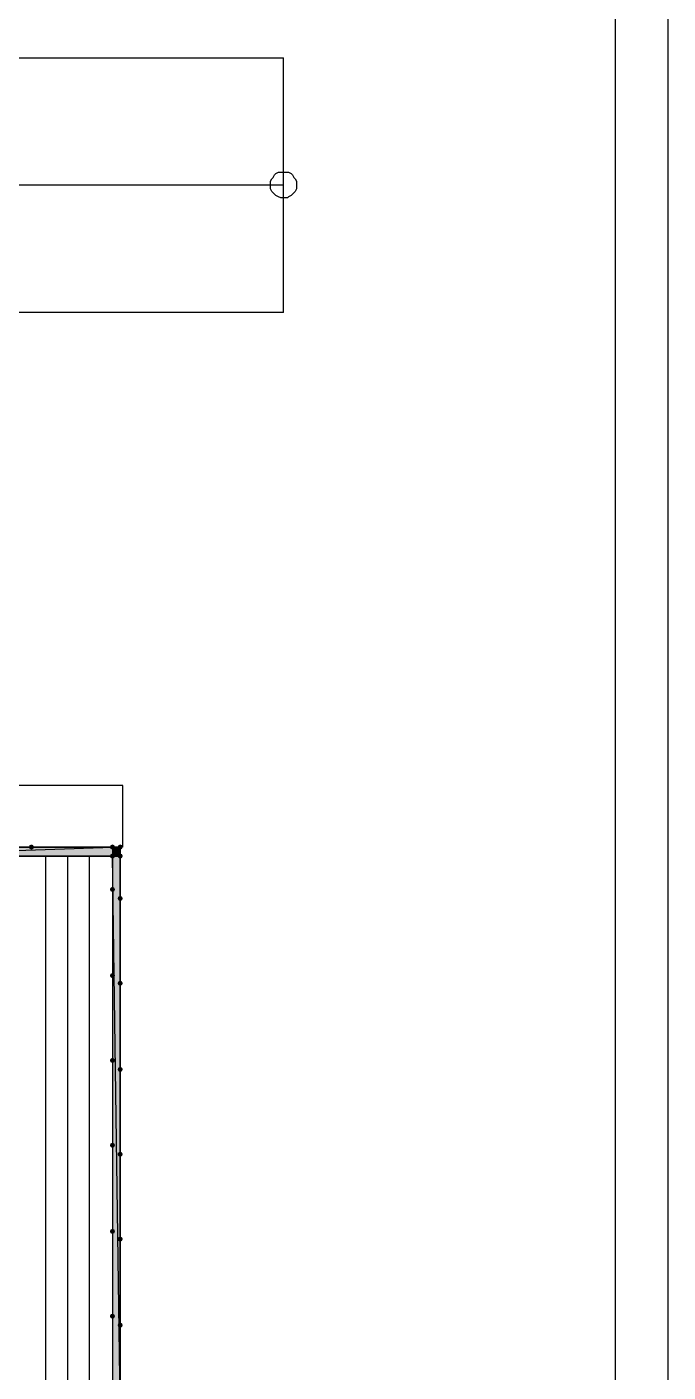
# Model space of a CAD drawing. Header units: millimetres. Extents: x 0 to 420, y 0 to 297.
# Drawn here: x 398.97 to 420.07, y 188.07 to 232.37 of the extents above; entities that cross this region are included whole.
import ezdxf

# ---------------------------------------------------------------- set-up
doc = ezdxf.new("R2010")
doc.units = ezdxf.units.MM
doc.layers.get('0').update_dxf_attribs({"linetype": 'CONTINUOUS'})

msp = doc.modelspace()

# ---------------------------------------------------------------- hatches: boundary and pattern name
at = {"true_color": 0x000007}
h = msp.add_hatch(color=0, dxfattribs=at)
h.paths.add_polyline_path([(401.785667, 205.062667), (393.234333, 205.062667), (401.785667, 205.359)], flags=0)
h.paths.add_polyline_path([(393.234333, 205.062667), (401.785667, 205.359), (393.234333, 205.359)], flags=0)
at = {"true_color": 0x0000fe}
for points in [[(399.203333, 205.359), (399.178463, 205.299204), (399.118667, 205.274333), (399.058871, 205.299204), (399.034, 205.359), (399.058871, 205.418796), (399.118667, 205.443667), (399.178462, 205.418796)], [(401.870333, 205.359), (401.845463, 205.299204), (401.785667, 205.274333), (401.725871, 205.299204), (401.701, 205.359), (401.725871, 205.418796), (401.785667, 205.443667), (401.845462, 205.418796)], [(401.870333, 205.062667), (401.845463, 205.002871), (401.785667, 204.978), (401.725871, 205.002871), (401.701, 205.062667), (401.725871, 205.122462), (401.785667, 205.147333), (401.845462, 205.122463)], [(401.870333, 205.062667), (401.845463, 205.002871), (401.785667, 204.978), (401.725871, 205.002871), (401.701, 205.062667), (401.725871, 205.122462), (401.785667, 205.147333), (401.845462, 205.122463)], [(401.870333, 205.062667), (401.845463, 205.002871), (401.785667, 204.978), (401.725871, 205.002871), (401.701, 205.062667), (401.725871, 205.122462), (401.785667, 205.147333), (401.845462, 205.122463)], [(402.124333, 205.359), (402.099462, 205.299204), (402.039667, 205.274333), (401.979871, 205.299204), (401.955, 205.359), (401.979871, 205.418796), (402.039667, 205.443667), (402.099462, 205.418796)], [(402.124333, 205.359), (402.099462, 205.299204), (402.039667, 205.274333), (401.979871, 205.299204), (401.955, 205.359), (401.979871, 205.418796), (402.039667, 205.443667), (402.099462, 205.418796)], [(402.124333, 205.359), (402.099462, 205.299204), (402.039667, 205.274333), (401.979871, 205.299204), (401.955, 205.359), (401.979871, 205.418796), (402.039667, 205.443667), (402.099462, 205.418796)], [(402.124333, 205.062667), (402.099462, 205.002871), (402.039667, 204.978), (401.979871, 205.002871), (401.955, 205.062667), (401.979871, 205.122462), (402.039667, 205.147333), (402.099462, 205.122463)], [(402.124333, 205.062667), (402.099462, 205.002871), (402.039667, 204.978), (401.979871, 205.002871), (401.955, 205.062667), (401.979871, 205.122462), (402.039667, 205.147333), (402.099462, 205.122463)], [(401.870333, 203.962), (401.845463, 203.902204), (401.785667, 203.877333), (401.725871, 203.902204), (401.701, 203.962), (401.725871, 204.021796), (401.785667, 204.046667), (401.845462, 204.021796)], [(402.124333, 203.665667), (402.099462, 203.605871), (402.039667, 203.581), (401.979871, 203.605871), (401.955, 203.665667), (401.979871, 203.725462), (402.039667, 203.750333), (402.099462, 203.725463)], [(401.870333, 201.125667), (401.845463, 201.065871), (401.785667, 201.041), (401.725871, 201.065871), (401.701, 201.125667), (401.725871, 201.185462), (401.785667, 201.210333), (401.845462, 201.185463)], [(402.124333, 200.871667), (402.099462, 200.811871), (402.039667, 200.787), (401.979871, 200.811871), (401.955, 200.871667), (401.979871, 200.931462), (402.039667, 200.956333), (402.099462, 200.931463)], [(401.870333, 198.331667), (401.845463, 198.271871), (401.785667, 198.247), (401.725871, 198.271871), (401.701, 198.331667), (401.725871, 198.391462), (401.785667, 198.416333), (401.845462, 198.391463)], [(402.124333, 198.035333), (402.099462, 197.975537), (402.039667, 197.950667), (401.979871, 197.975537), (401.955, 198.035333), (401.979871, 198.095129), (402.039667, 198.12), (402.099462, 198.095129)], [(401.870333, 195.537667), (401.845463, 195.477871), (401.785667, 195.453), (401.725871, 195.477871), (401.701, 195.537667), (401.725871, 195.597462), (401.785667, 195.622333), (401.845462, 195.597463)], [(402.124333, 195.241333), (402.099462, 195.181537), (402.039667, 195.156667), (401.979871, 195.181537), (401.955, 195.241333), (401.979871, 195.301129), (402.039667, 195.326), (402.099462, 195.301129)], [(401.870333, 192.701333), (401.845463, 192.641537), (401.785667, 192.616667), (401.725871, 192.641537), (401.701, 192.701333), (401.725871, 192.761129), (401.785667, 192.786), (401.845462, 192.761129)], [(402.124333, 192.447333), (402.099462, 192.387537), (402.039667, 192.362667), (401.979871, 192.387537), (401.955, 192.447333), (401.979871, 192.507129), (402.039667, 192.532), (402.099462, 192.507129)], [(401.870333, 189.907333), (401.845463, 189.847537), (401.785667, 189.822667), (401.725871, 189.847537), (401.701, 189.907333), (401.725871, 189.967129), (401.785667, 189.992), (401.845462, 189.967129)], [(402.124333, 189.611), (402.099462, 189.551204), (402.039667, 189.526333), (401.979871, 189.551204), (401.955, 189.611), (401.979871, 189.670796), (402.039667, 189.695667), (402.099462, 189.670796)]]:
    msp.add_hatch(color=0, dxfattribs=at).paths.add_polyline_path(points, flags=0)
at = {"true_color": 0x000007}
for points in [[(401.785667, 205.062667), (402.039667, 205.062667), (402.039667, 205.359)], [(401.785667, 205.062667), (402.039667, 205.359), (401.785667, 205.359)]]:
    msp.add_hatch(color=0, dxfattribs=at).paths.add_polyline_path(points, flags=0)
h = msp.add_hatch(color=0, dxfattribs=at)
h.paths.add_polyline_path([(402.039667, 205.062667), (402.039667, 187.113333), (401.785667, 205.062667)], flags=0)
h.paths.add_polyline_path([(402.039667, 187.113333), (401.785667, 205.062667), (401.785667, 187.113333)], flags=0)

# ---------------------------------------------------------------- linework, layer by layer
at = {"color": 0, "true_color": 0x000007}
for points in [[(0.211668, 0), (420.073667, 0), (420.073667, 296.925999), (0.211668, 296.925999)], [(7.239002, 1.735667), (418.338, 1.735667), (418.338, 295.190332), (7.239002, 295.190332)], [(406.992667, 227.160667), (406.992667, 227.245333), (406.992667, 227.287667), (407.035, 227.372333), (407.077333, 227.414667), (407.119667, 227.499333), (407.162, 227.541667), (407.246667, 227.584), (407.331333, 227.584), (407.373667, 227.584), (407.458333, 227.584), (407.543, 227.584), (407.585333, 227.584), (407.67, 227.541667), (407.712333, 227.499333), (407.754667, 227.414667), (407.797, 227.372333), (407.839333, 227.287667), (407.839333, 227.245333), (407.839333, 227.160667), (407.839333, 227.076), (407.839333, 227.033667), (407.797, 226.949), (407.754667, 226.906667), (407.712333, 226.864333), (407.67, 226.822), (407.585333, 226.779667), (407.543, 226.737333), (407.458333, 226.737333), (407.373667, 226.737333), (407.331333, 226.737333), (407.246667, 226.779667), (407.162, 226.822), (407.119667, 226.864333), (407.077333, 226.906667), (407.035, 226.949), (406.992667, 227.033667), (406.992667, 227.076)], [(401.785667, 205.062667), (393.234333, 205.062667), (401.785667, 205.359)], [(393.234333, 205.062667), (401.785667, 205.359), (393.234333, 205.359)], [(401.785667, 205.062667), (402.039667, 205.062667), (402.039667, 205.359)], [(401.785667, 205.062667), (402.039667, 205.359), (401.785667, 205.359)], [(401.193, 205.062667), (401.785667, 205.062667), (401.785667, 122.766667), (401.193, 122.766667), (394.250333, 122.766667), (393.657667, 122.766667), (393.657667, 205.062667), (394.250333, 205.062667)], [(402.039667, 205.062667), (402.039667, 187.113333), (401.785667, 205.062667)], [(402.039667, 187.113333), (401.785667, 205.062667), (401.785667, 187.113333)]]:
    msp.add_lwpolyline(points, close=True, dxfattribs=at)
for points in [[(407.416, 222.969667), (381.338667, 222.969667), (381.338667, 231.351667), (407.416, 231.351667)], [(407.416, 222.969667), (407.416, 231.351667)], [(407.416, 227.160667), (381.338667, 227.160667), (385.318, 222.969667)], [(402.124333, 205.359), (402.124333, 207.391), (393.996333, 207.391), (393.996333, 205.359)], [(401.785667, 205.359), (393.234333, 205.359)], [(401.785667, 205.062667), (393.234333, 205.062667), (393.234333, 205.359), (402.039667, 205.359), (402.039667, 205.062667)], [(401.785667, 205.062667), (401.785667, 187.113333)], [(401.785667, 205.062667), (401.785667, 187.113333), (402.039667, 187.113333)], [(402.039667, 187.113333), (402.039667, 205.062667)]]:
    msp.add_lwpolyline(points, dxfattribs=at)
at = {"color": 0, "true_color": 0x0000fd}
for points in [[(399.584333, 205.062667), (399.584333, 122.766667)], [(400.304, 205.062667), (400.304, 122.766667)], [(401.023667, 205.062667), (401.023667, 122.766667)]]:
    msp.add_lwpolyline(points, dxfattribs=at)

doc.saveas('drawing.dxf')
